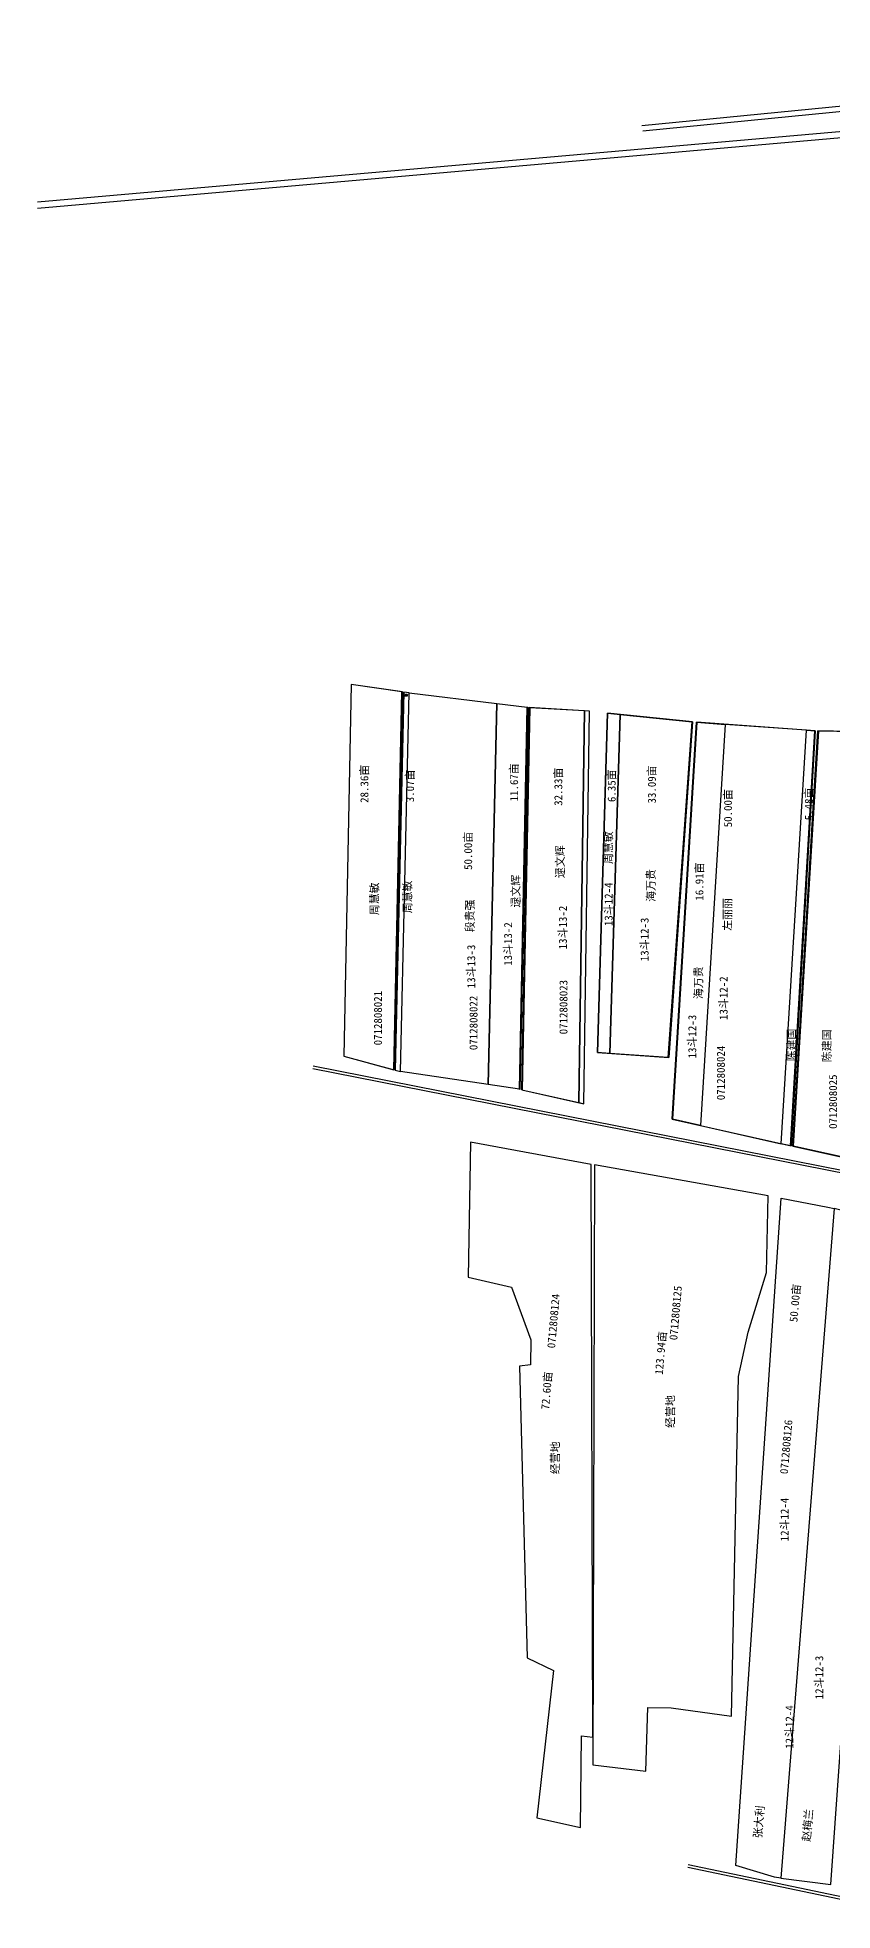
# Model space of a CAD drawing. Extents: x 547558 to 552558, y 4981250 to 4986250.
# Drawn here: x 547558 to 548353, y 4982692 to 4984564 of the extents above; entities that cross this region are included whole.
import ezdxf
from ezdxf.enums import TextEntityAlignment as Align

# ---------------------------------------------------------------- set-up
doc = ezdxf.new("R2010")
doc.units = 0
doc.header["$LTSCALE"] = 10
for name, color, linetype in [('2021新职工', 7, 'CONTINUOUS'), ('2022年', 7, 'CONTINUOUS'), ('出地桩3', 2, 'CONTINUOUS'), ('地号10', 7, 'CONTINUOUS'), ('地籍号6', 7, 'CONTINUOUS'), ('测地框2', 7, 'CONTINUOUS'), ('经营地4', 5, 'CONTINUOUS'), ('经营地面积5', 5, 'CONTINUOUS'), ('路林渠7', 7, 'CONTINUOUS'), ('身份地', 1, 'CONTINUOUS'), ('身份地1', 1, 'CONTINUOUS'), ('身份地权利人8', 7, 'CONTINUOUS'), ('身份的面积9', 1, 'CONTINUOUS')]:
    doc.layers.add(name, color=color, linetype=linetype)
doc.styles.add('HZ', font='rs.shx', dxfattribs={"width": 0.8, "bigfont": 'hztxt.shx'})
doc.styles.add('宋体', font='')
doc.styles.get('宋体').set_extended_font_data('SimSun')

msp = doc.modelspace()

# ---------------------------------------------------------------- linework, layer by layer
at = {"layer": '2021新职工', "color": 1, "linetype": 'Continuous', "flags": 128}
msp.add_lwpolyline([(547922.2, 4983909.7), (547871.6, 4983917.2), (547864.2, 4983545.5), (547914, 4983531.9)], close=True, dxfattribs=at)
at = {"layer": '2021新职工', "color": 1, "linetype": 'Continuous', "elevation": 286.6, "flags": 128}
msp.add_lwpolyline([(547915.6, 4983531.5), (547920.9, 4983530.4), (547929.4, 4983908.8), (547924, 4983909.4)], close=True, dxfattribs=at)
at = {"layer": '2022年', "color": 4, "linetype": 'Continuous', "elevation": 286.3, "flags": 128}
msp.add_lwpolyline([(548130.1, 4983548.2), (548117.6, 4983549.1), (548127.8, 4983888.3), (548140.3, 4983887.1)], close=True, dxfattribs=at)
at = {"layer": '出地桩3', "color": 2, "linetype": 'Continuous'}
for p, q in [((547914.5, 4983531.8, 286.5), (547922.7, 4983909.7, 286.5)), ((548039.6, 4983512.4, 286.6), (548047.5, 4983894.3, 286.6)), ((548040.1, 4983512.4, 286.6), (548048, 4983894.3, 286.6)), ((548049.4, 4983894, 286.6), (548042, 4983512, 286.6)), ((548049.9, 4983894, 286.6), (548042.5, 4983512, 286.6)), ((548188.4, 4983544.1, 286.3), (548212.2, 4983879.9, 286.3)), ((548188.9, 4983544.1, 286.3), (548212.7, 4983879.9, 286.3)), ((548216.6, 4983879.3, 286), (548192.2, 4983482.5, 286)), ((548217.1, 4983879.3, 286), (548192.7, 4983482.5, 286)), ((548310.7, 4983455.8, 286), (548334.8, 4983870.8, 286)), ((548311.2, 4983455.8, 286), (548335.3, 4983870.8, 286)), ((548338, 4983870.7, 285.6), (548312.8, 4983455.5, 285.6)), ((548338.5, 4983870.7, 285.6), (548313.3, 4983455.5, 285.6))]:
    msp.add_line(p, q, dxfattribs=at)
at = {"layer": '出地桩3', "color": 2, "linetype": 'Continuous', "flags": 128}
for points, elevation in [([(547914.5, 4983531.8), (547914, 4983531.9), (547922.2, 4983909.7), (547922.7, 4983909.7)], 286.5), ([(548040.1, 4983512.4), (548039.6, 4983512.5), (548047.5, 4983894.3), (548048, 4983894.3)], 286.6), ([(548049.4, 4983894), (548049.9, 4983894), (548042.5, 4983512), (548042, 4983512)], 286.6), ([(548188.9, 4983544.1), (548188.4, 4983544.1), (548212.2, 4983879.9), (548212.7, 4983879.9)], 286.3), ([(548216.6, 4983879.3), (548217.1, 4983879.3), (548192.7, 4983482.5), (548192.2, 4983482.5)], 286), ([(548311.2, 4983455.8), (548310.7, 4983455.8), (548334.8, 4983870.8), (548335.3, 4983870.8)], 286), ([(548338, 4983870.7), (548338.5, 4983870.7), (548313.3, 4983455.5), (548312.8, 4983455.5)], 285.6)]:
    msp.add_lwpolyline(points, close=True, dxfattribs=dict(at, elevation=elevation))
at = {"layer": '测地框2', "linetype": 'Continuous', "flags": 128}
for points, elevation in [([(547922.7, 4983909.7), (547871.6, 4983917.2), (547864.2, 4983545.5), (547914.5, 4983531.8)], 286.5), ([(548109.6, 4983890.5), (548049.4, 4983894), (548042, 4983512), (548104, 4983498.1)], 286.6), ([(548212.7, 4983879.9), (548127.8, 4983888.3), (548117.6, 4983549.1), (548188.9, 4983544.1)], 286.3), ([(548335.3, 4983870.8), (548216.6, 4983879.3), (548192.2, 4983482.5), (548311.2, 4983455.8)], 286), ([(548415.8, 4983869.2), (548338, 4983870.7), (548312.8, 4983455.5), (548383.6, 4983440.1)], 285.6), ([(548111.4, 4983437.3), (547990.8, 4983459.7), (547988.5, 4983324.8), (548031.7, 4983314.7), (548051.1, 4983262.1), (548050.8, 4983236.9), (548039.8, 4983235.8), (548047.5, 4982944.3), (548073.8, 4982931.6), (548057.1, 4982784.4), (548100.8, 4982774.6), (548101.7, 4982866.2), (548113.1, 4982864.9)], 286.5), ([(548288.3, 4983405.9), (548114.8, 4983436.8), (548113, 4982837.2), (548166.1, 4982831), (548168, 4982894.4), (548191.3, 4982894.1), (548251.7, 4982886), (548258.6, 4983225.3), (548268.4, 4983269.6), (548286.5, 4983329.4)], 286.4)]:
    msp.add_lwpolyline(points, close=True, dxfattribs=dict(at, elevation=elevation))
at = {"layer": '经营地4', "color": 5, "linetype": 'Continuous', "flags": 128}
for points in [[(548111.4, 4983437.3), (547990.8, 4983459.7), (547988.5, 4983324.8), (548031.7, 4983314.7), (548051.1, 4983262.1), (548050.8, 4983236.9), (548039.8, 4983235.8), (548047.5, 4982944.3), (548073.8, 4982931.6), (548057.1, 4982784.4), (548100.8, 4982774.6), (548101.7, 4982866.2), (548113.1, 4982864.9)], [(548258.6, 4983225.3), (548268.4, 4983269.6), (548286.5, 4983329.4), (548288.3, 4983405.9), (548114.8, 4983436.8), (548113, 4982837.2), (548166.1, 4982831), (548168, 4982894.4), (548191.3, 4982894.1), (548251.7, 4982886)]]:
    msp.add_lwpolyline(points, close=True, dxfattribs=at)
at = {"layer": '路林渠7', "color": 4, "linetype": 'Continuous', "flags": 128}
for points, elevation in [([(549062.5, 4984563.8), (548162, 4984475.4)], 286.5), ([(549063.4, 4984558.8), (548162.9, 4984470.3)], 286.5), ([(548971.1, 4983308.6), (547833.3, 4983533)], 287), ([(548971.2, 4983311.1), (547833.4, 4983535.5)], 286.7), ([(549652.2, 4982432.6), (548208.1, 4982734.6)], 289.5), ([(549652.4, 4982435.3), (548208.3, 4982737.3)], 289.3)]:
    msp.add_lwpolyline(points, dxfattribs=dict(at, elevation=elevation))
at = {"layer": '路林渠7', "color": 5, "linetype": 'Continuous', "flags": 128}
for points, elevation in [([(549035.3, 4984528.7), (547558, 4984399.2)], 284.8), ([(547558, 4984393.2), (549040.2, 4984523.6)], 286.5)]:
    msp.add_lwpolyline(points, dxfattribs=dict(at, elevation=elevation))
at = {"layer": '路林渠7', "color": 1, "linetype": 'Continuous', "flags": 128}
msp.add_lwpolyline([(547922.7, 4983909.7), (547922.2, 4983909.7), (547914, 4983531.9), (547914.5, 4983531.8)], close=True, dxfattribs=at)
at = {"layer": '路林渠7', "color": 3, "linetype": 'Continuous', "flags": 128}
msp.add_lwpolyline([(548109.6, 4983890.5), (548104.6, 4983890.8), (548099, 4983499.2), (548104, 4983498.1)], close=True, dxfattribs=at)
at = {"layer": '身份地', "color": 1, "linetype": 'Continuous', "flags": 128}
for points, elevation in [([(547864.2, 4983545.5), (547914, 4983531.9), (547922.2, 4983909.7), (547871.6, 4983917.2)], 286.5), ([(548008.5, 4983517.3), (547920.9, 4983530.4), (547929.4, 4983908.8), (548017, 4983898)], 286.6), ([(548039.6, 4983512.5), (548008.5, 4983517.3), (548017, 4983898), (548047.5, 4983894.3)], 286.6)]:
    msp.add_lwpolyline(points, close=True, dxfattribs=dict(at, elevation=elevation))
msp.add_lwpolyline([(547914.5, 4983531.8), (547922.7, 4983909.7)], dxfattribs=at)
msp.add_lwpolyline([(548104.6, 4983890.8), (548049.9, 4983893.9), (548042.5, 4983512), (548042, 4983512), (548099, 4983499.2)], close=True, dxfattribs=at)
at = {"layer": '身份地1', "color": 1, "linetype": 'Continuous', "flags": 128}
for points, elevation in [([(548140.3, 4983887.1), (548212.2, 4983879.9), (548188.4, 4983544.1), (548130.1, 4983548.2)], 286.3), ([(548220.6, 4983476.2), (548192.7, 4983482.5), (548217.1, 4983879.3), (548245.2, 4983877.2)], 286), ([(548326.7, 4983871.4), (548245.2, 4983877.2), (548220.6, 4983476.2), (548301.3, 4983458)], 286), ([(548326.7, 4983871.4), (548334.8, 4983870.8), (548310.7, 4983455.8), (548301.3, 4983457.9)], 286), ([(548338.5, 4983870.7), (548411.8, 4983869.5), (548379.7, 4983440.9), (548313.3, 4983455.5)], 285.6)]:
    msp.add_lwpolyline(points, close=True, dxfattribs=dict(at, elevation=elevation))
for points in [[(548300.8, 4982723.9), (548294.7, 4982724.8), (548255.9, 4982736.6), (548301.1, 4983403.6), (548348, 4983394.7), (548354.2, 4983393.2)], [(548397.8, 4983382.4), (548354.2, 4983393.2), (548300.8, 4982723.9), (548351, 4982717.8)]]:
    msp.add_lwpolyline(points, close=True, dxfattribs=at)

# ---------------------------------------------------------------- texts
at = {"layer": '2021新职工', "color": 1, "linetype": 'Continuous', "style": '宋体'}
for s, p in [('28.36亩', (547884.4, 4983817.8)), ('3.07亩', (547930, 4983815.7, 286.6)), ('周慧敏', (547894.5, 4983702.9)), ('周慧敏', (547927.5, 4983704.8)), ('13斗12-4  ', (548128.5, 4983702.8))]:
    msp.add_text(s, height=8, rotation=90, dxfattribs=at).set_placement(p, align=Align.MIDDLE)
at = {"layer": '2022年', "color": 4, "linetype": 'Continuous', "style": '宋体'}
msp.add_text('周慧敏', height=8, rotation=90, dxfattribs=at).set_placement((548128.3, 4983754), align=Align.MIDDLE)
at = {"layer": '地号10', "color": 1, "linetype": 'Continuous', "style": '宋体'}
for s, p in [('13斗13-2  ', (548082.8, 4983679.6)), ('13斗13-2  ', (548028, 4983663.1)), ('13斗12-3  ', (548164.5, 4983667.7)), ('13斗13-3  ', (547991.2, 4983640.7)), ('13斗12-2  ', (548243.4, 4983609)), ('13斗12-3  ', (548212.1, 4983570.6)), ('经营地', (548190.2, 4983190.4)), ('经营地', (548075.2, 4983144.1)), ('12斗12-4', (548304.4, 4983082.4)), ('12斗12-3  ', (548339, 4982930)), ('12斗12-4', (548309.3, 4982875, 286.2))]:
    msp.add_text(s, height=8, rotation=90, dxfattribs=at).set_placement(p, align=Align.MIDDLE)
at = {"layer": '地籍号6', "color": 1, "linetype": 'Continuous', "style": '宋体'}
for s, rotation, p in [('0712808023', 90, (548083.7, 4983594.6)), ('0712808022', 90, (547993.8, 4983578.8)), ('0712808024', 90, (548241, 4983528.8)), ('0712808025', 90, (548353.1, 4983500.1)), ('0712808124', 85, (548073.7, 4983280.8)), ('0712808125', 85, (548195.8, 4983288.9)), ('0712808126', 85, (548306.3, 4983155))]:
    msp.add_text(s, height=8, rotation=rotation, dxfattribs=at).set_placement(p, align=Align.MIDDLE)
at = {"layer": '地籍号6', "color": 5, "linetype": 'Continuous', "style": '宋体'}
msp.add_text('0712808021', height=8, rotation=90, dxfattribs=at).set_placement((547898.3, 4983583.6), align=Align.MIDDLE)
at = {"layer": '经营地面积5', "color": 5, "linetype": 'Continuous', "style": '宋体'}
for s, p in [('123.94亩', (548182.9, 4983226.9)), ('72.60亩', (548069.2, 4983192))]:
    msp.add_text(s, height=8, rotation=85, dxfattribs=at).set_placement(p)
at = {"layer": '路林渠7', "color": 1, "linetype": 'Continuous', "style": 'HZ', "width": 0.8}
msp.add_text('0.28亩', height=2, dxfattribs=at).set_placement((547922.4, 4983905.4))
at = {"layer": '身份地', "color": 1, "linetype": 'Continuous', "style": '宋体'}
msp.add_text('6.35亩', height=8, rotation=90, dxfattribs=at).set_placement((548131.5, 4983815.9), align=Align.MIDDLE)
at = {"layer": '身份地权利人8', "color": 1, "linetype": 'Continuous', "style": '宋体'}
for s, rotation, p in [('逯文辉', 90, (548080, 4983740, -286.6)), ('海万贵', 90, (548170.8, 4983716.2)), ('逯文辉', 90, (548035.7, 4983710.5, -286.6)), ('段贵强', 90, (547989.9, 4983685.8)), ('左丽丽', 90, (548247.3, 4983687.3)), ('海万贵', 90, (548218.3, 4983619)), ('陈建国', 90, (548311.3, 4983556.8, -285.6)), ('陈建国', 90, (548346.5, 4983555.9)), ('张大利', 85, (548278.8, 4982780.2)), ('赵梅兰', 85, (548327.4, 4982776.9))]:
    msp.add_text(s, height=8, rotation=rotation, dxfattribs=at).set_placement(p, align=Align.MIDDLE)
at = {"layer": '身份的面积9', "color": 1, "linetype": 'Continuous', "style": '宋体'}
for s, rotation, p in [('11.67亩', 90, (548034, 4983819.3)), ('32.33亩', 90, (548078.2, 4983814.9)), ('33.09亩', 90, (548171.7, 4983817.2)), ('50.00亩', 90, (548247.8, 4983793.4)), ('5.48亩', 90, (548328.6, 4983797.7)), ('50.00亩', 90, (547988.1, 4983750.8)), ('16.91亩', 90, (548219.2, 4983720.1)), ('50.00亩', 85, (548314.8, 4983298.8))]:
    msp.add_text(s, height=8, rotation=rotation, dxfattribs=at).set_placement(p, align=Align.MIDDLE)

doc.saveas('drawing.dxf')
